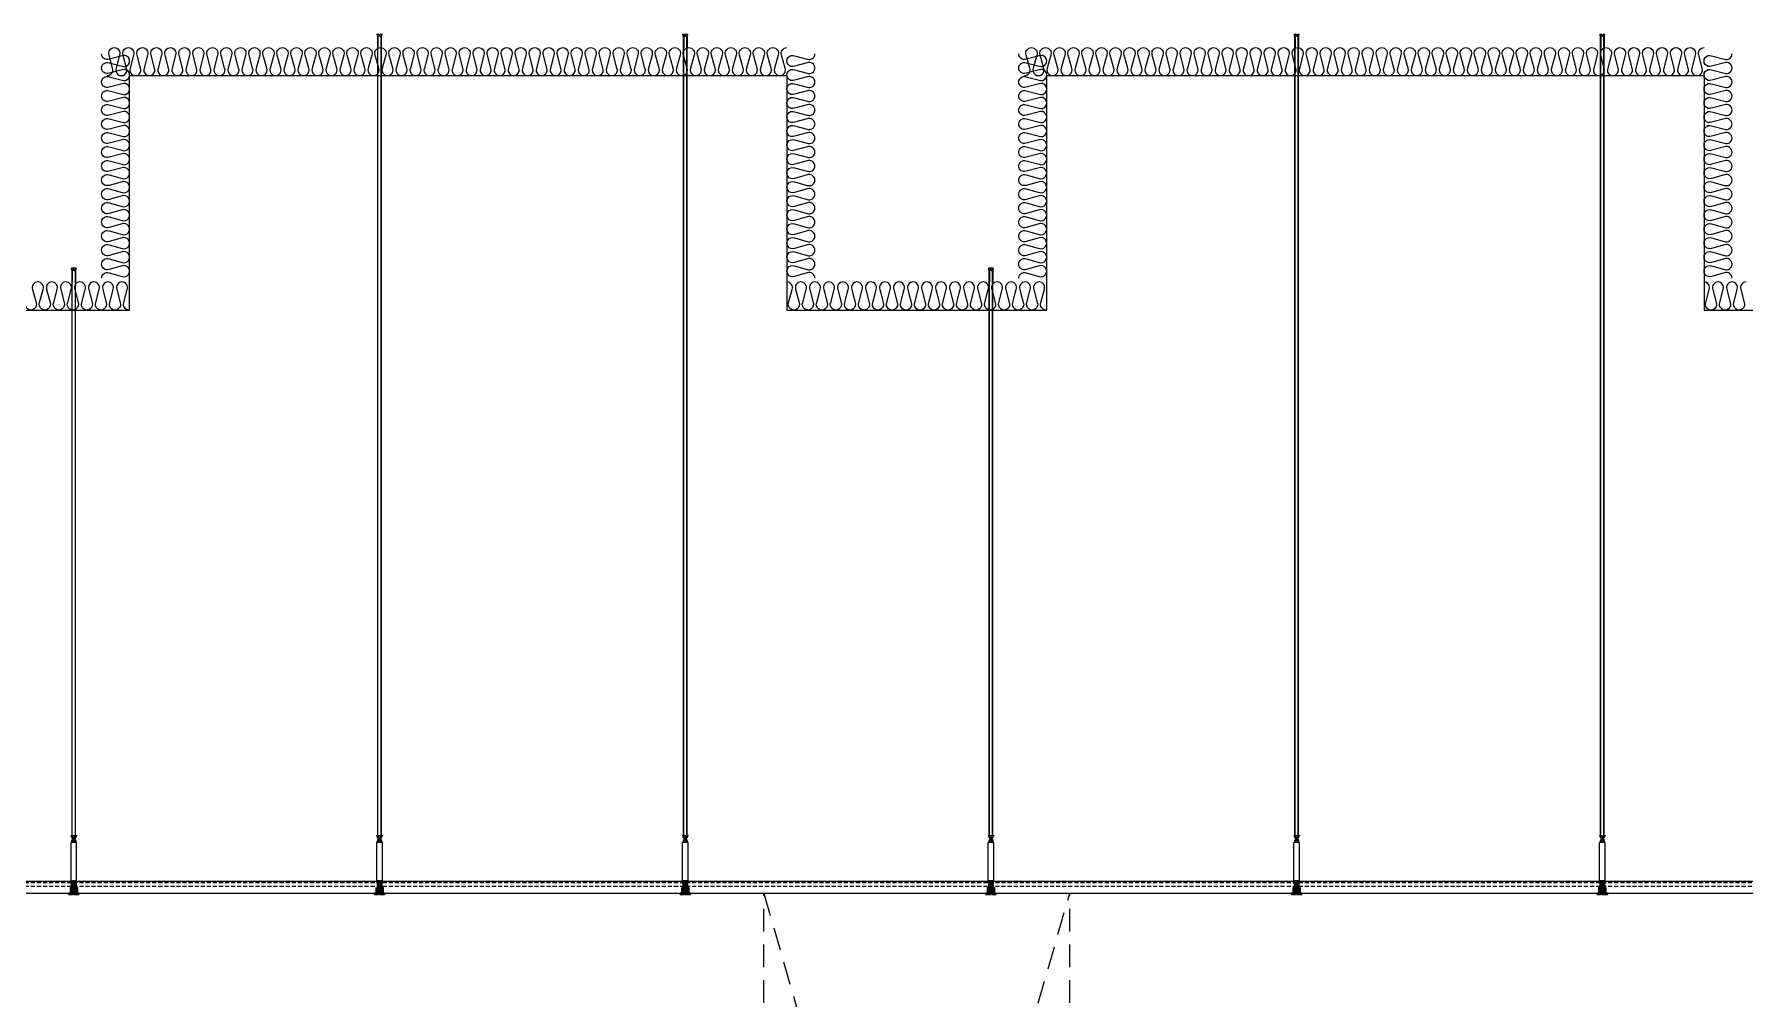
# Model space of a CAD drawing. Header units: millimetres. Extents: x 17311 to 801382, y -242618 to -104888.
# Drawn here: x 302796 to 309511, y -165443 to -161657 of the extents above; entities that cross this region are included whole.
import ezdxf

# ---------------------------------------------------------------- set-up
doc = ezdxf.new("R2010")
doc.units = ezdxf.units.MM
doc.header["$LTSCALE"] = 250
for name, pattern in [('A2', [8, 2, -2, 2, -2]), ('CENTER', [50.8, 31.75, -6.35, 6.35, -6.35]), ('CENTER2', [28.575, 19.05, -3.175, 3.175, -3.175]), ('H1', [1.5, 1, -0.5]), ('HID', [2.8, 1.8, -1]), ('HIDDEN', [9.525, 6.35, -3.175])]:
    doc.linetypes.add(name, pattern=pattern)
for name, color, linetype in [('A-ELE-252', 252, 'Continuous'), ('A-ETC-SERVER', 5, 'H1'), ('C-1', 252, 'Continuous'), ('C-HANGER', 8, 'Continuous'), ('C-HANGER-C', 8, 'Continuous'), ('C-sec', 252, 'Continuous'), ('C-STL4', 252, 'Continuous'), ('C-STL6', 8, 'Continuous'), ('C-T-BAR MAIN-', 252, 'Continuous'), ('C-삼성엔지니어링_CEILING', 252, 'Continuous'), ('C-압출', 252, 'Continuous'), ('ISL', 251, 'Continuous')]:
    doc.layers.add(name, color=color, linetype=linetype)
doc.layers.add('C-중심선', color=252, linetype='CENTER2', lineweight=20)

# ---------------------------------------------------------------- blocks, each defined once
blk = doc.blocks.new('A$C612ec77b')
at = {"layer": 'A-ELE-252', "linetype": 'HID', "ltscale": 0.2}
for p, q in [((-2400, 2650), (-2400, 4200)), ((-2400, 4200), (-1200, 0)), ((-2400, 0), (-1200, 4200)), ((-1200, 2650), (-1200, 4200)), ((-3600, 2650), (-3600, 0)), ((-3600, 2650), (-2400, 2650)), ((-2400, 2650), (-2400, 0)), ((-1200, 2650), (-1200, 0)), ((-1200, 2650), (0, 2650)), ((0, 2650), (0, 0))]:
    blk.add_line(p, q, dxfattribs=at)
blk = doc.blocks.new('usgh')
at = {"layer": 'C-STL4'}
blk.add_lwpolyline([(1763311, 329517), (1763311, 329599), (1763381, 329599), (1763381, 329517)], close=True, dxfattribs=at)
at = {"layer": 'C-압출', "color": 252, "linetype": 'Continuous', "lineweight": 40, "extrusion": (0, 0, -1)}
for p, q in [((1763325, 329522), (1763320, 329517)), ((1763325, 329599), (1763322, 329596)), ((1763322, 329596), (1763325, 329592)), ((1763325, 329592), (1763322, 329588)), ((1763322, 329588), (1763325, 329584)), ((1763325, 329584), (1763322, 329580)), ((1763322, 329580), (1763325, 329576)), ((1763325, 329576), (1763322, 329572)), ((1763322, 329572), (1763325, 329568)), ((1763325, 329568), (1763322, 329565)), ((1763322, 329565), (1763325, 329561)), ((1763325, 329561), (1763322, 329557)), ((1763322, 329557), (1763325, 329553)), ((1763325, 329553), (1763322, 329549)), ((1763322, 329549), (1763325, 329545)), ((1763325, 329545), (1763322, 329541)), ((1763322, 329541), (1763325, 329538)), ((1763325, 329538), (1763322, 329534)), ((1763322, 329534), (1763325, 329530)), ((1763325, 329530), (1763322, 329526)), ((1763322, 329526), (1763325, 329522)), ((1763363, 329517), (1763368, 329522)), ((1763364, 329596), (1763368, 329599)), ((1763368, 329592), (1763364, 329596)), ((1763364, 329588), (1763368, 329592)), ((1763368, 329584), (1763364, 329588)), ((1763364, 329580), (1763368, 329584)), ((1763368, 329576), (1763364, 329580)), ((1763364, 329572), (1763368, 329576)), ((1763368, 329568), (1763364, 329572)), ((1763364, 329565), (1763368, 329568)), ((1763368, 329561), (1763364, 329565)), ((1763364, 329557), (1763368, 329561)), ((1763368, 329553), (1763364, 329557)), ((1763364, 329549), (1763368, 329553)), ((1763368, 329545), (1763364, 329549)), ((1763364, 329541), (1763368, 329545)), ((1763368, 329538), (1763364, 329541)), ((1763364, 329534), (1763368, 329538)), ((1763368, 329530), (1763364, 329534)), ((1763364, 329526), (1763368, 329530)), ((1763368, 329522), (1763364, 329526))]:
    blk.add_line(p, q, dxfattribs=at)
at = {"layer": 'C-중심선'}
blk.add_line((1763346, 329623), (1763346, 329480), dxfattribs=at)
blk = doc.blocks.new('r6okghj')
at = {"layer": 'C-삼성엔지니어링_CEILING'}
for p, q in [((1770244, 316436), (1770234, 316431)), ((1770244, 316390), (1770234, 316396)), ((1770344, 316436), (1770244, 316436)), ((1770253, 316436), (1770264, 316431)), ((1770253, 316390), (1770264, 316396)), ((1770274, 316436), (1770264, 316431)), ((1770264, 316396), (1770264, 316431)), ((1770274, 316390), (1770264, 316396)), ((1770314, 316436), (1770324, 316431)), ((1770314, 316390), (1770324, 316396)), ((1770334, 316436), (1770324, 316431)), ((1770324, 316396), (1770324, 316431)), ((1770334, 316390), (1770324, 316396)), ((1770344, 316436), (1770354, 316431)), ((1770344, 316390), (1770354, 316396))]:
    blk.add_line(p, q, dxfattribs=at)
for points in [[(1770234, 316431), (1770234, 316396)], [(1770244, 316390), (1770344, 316390)], [(1770354, 316396), (1770354, 316431)]]:
    blk.add_lwpolyline(points, dxfattribs=at)
blk = doc.blocks.new('격자틀-1')
at = {"layer": 'C-HANGER'}
for p, q in [((-16.4, 230.4), (6.3, 230.4)), ((-16.4, 230.4), (-16.4, 228.9)), ((-16.4, 228.9), (6.3, 228.9)), ((6.3, 230.4), (6.3, 228.9))]:
    blk.add_line(p, q, dxfattribs=at)
at = {"layer": 'C-HANGER-C'}
for p, q in [((-16.1, 52.1), (-16.1, 202)), ((6, 202), (-16.1, 202)), ((6, 52.1), (6, 202)), ((6, 52.1), (-16.1, 52.1))]:
    blk.add_line(p, q, dxfattribs=at)
at = {"layer": 'C-STL6', "linetype": 'CENTER2', "ltscale": 20}
blk.add_line((-5, 52.7), (-5, -5), dxfattribs=at)
at = {"layer": 'C-T-BAR MAIN-'}
blk.add_lwpolyline([(-14.3, 41.1), (-14.3, 52.1), (4.2, 52.1), (4.2, 41.1), (2.2, 41.1), (2.2, 50.1), (-12.3, 50.1), (-12.3, 41.1), (-14.3, 41.1)], dxfattribs=at)
at = {"layer": 'C-삼성엔지니어링_CEILING'}
for p, q in [((-14, 202), (-14, 203.8)), ((-12.4, 210.8), (-13.9, 209.9)), ((-12.4, 203.8), (-13.9, 204.7)), ((2.3, 210.8), (-12.4, 210.8)), ((2.3, 203.8), (-12.4, 203.8)), ((-11.1, 210.8), (-9.5, 209.9)), ((-11.1, 203.8), (-9.5, 204.7)), ((-10.7, 220.3), (-2.2, 222)), ((-10.7, 220.3), (-9.9, 221.6)), ((-10.7, 218.1), (1, 220.5)), ((-10.7, 220.3), (-9.9, 219.4)), ((-10.7, 218.1), (-9.9, 219.4)), ((-10.7, 215.9), (1, 218.3)), ((-10.7, 218.1), (-9.9, 217.2)), ((-10.7, 215.9), (-9.9, 217.2)), ((-10.7, 213.7), (1, 216.1)), ((-10.7, 215.9), (-9.9, 215)), ((-10.7, 213.7), (-9.9, 215)), ((-10.7, 213.7), (-9.9, 212.8)), ((-10.4, 213.4), (-10.4, 210.8)), ((-10.3, 222), (-9.9, 221.6)), ((-9.9, 221.6), (-7.6, 222)), ((-9.9, 221.6), (-7.6, 222)), ((-9.9, 219.4), (-0.2, 221.3)), ((-9.9, 219.4), (-0.2, 221.3)), ((-9.9, 217.2), (-0.2, 219.1)), ((-9.9, 217.2), (-0.2, 219.1)), ((-9.9, 215), (-0.2, 216.9)), ((-9.9, 215), (-0.2, 216.9)), ((-9.9, 212.8), (-0.2, 214.7)), ((-9.9, 212.8), (-0.2, 214.7)), ((-8, 210.8), (-9.5, 209.9)), ((-9.5, 204.7), (-9.5, 209.9)), ((-8, 203.8), (-9.5, 204.7)), ((-2.1, 210.8), (-0.6, 209.9)), ((-2.1, 203.8), (-0.6, 204.7)), ((1, 210.8), (-0.6, 209.9)), ((-0.6, 204.7), (-0.6, 209.9)), ((1, 203.8), (-0.6, 204.7)), ((-0.2, 221.3), (0.4, 222)), ((-0.2, 221.3), (1, 220.5)), ((-0.2, 219.1), (1, 220.5)), ((-0.2, 219.1), (1, 218.3)), ((-0.2, 216.9), (1, 218.3)), ((-0.2, 216.9), (1, 216.1)), ((-0.2, 214.7), (1, 216.1)), ((0.3, 215.3), (0.3, 210.8)), ((0.3, 215.3), (0.3, 210.8)), ((2.3, 210.8), (3.8, 209.9)), ((2.3, 203.8), (3.8, 204.7)), ((3.9, 202), (3.9, 203.8))]:
    blk.add_line(p, q, dxfattribs=at)
for points in [[(3.9, 203.8), (-14, 203.8)], [(-13.9, 209.9), (-13.9, 204.7)], [(-12.4, 203.8), (2.3, 203.8)], [(3.8, 204.7), (3.8, 209.9)]]:
    blk.add_lwpolyline(points, dxfattribs=at)
at = {"layer": 'C-압출', "linetype": 'Continuous', "lineweight": 40, "extrusion": (0, 0, -1)}
for p, q in [((-25.1, 0.3), (-25.1, 2.2)), ((-24.8, 2.5), (-12.6, 2.5)), ((-10.1, 0), (-24.8, 0)), ((-12.3, 2.8), (-12.3, 28.3)), ((-10.1, 50), (-8.3, 50)), ((-9.8, 19.7), (-9.8, 18.9)), ((-9.8, 18.9), (-9.2, 18.3)), ((-9.2, 18.3), (-9.8, 17.6)), ((-9.8, 17.6), (-9.2, 17)), ((-9.2, 17), (-9.8, 16.4)), ((-9.8, 16.4), (-9.2, 15.8)), ((-9.2, 15.8), (-9.8, 15.1)), ((-9.8, 15.1), (-9.2, 14.5)), ((-9.2, 14.5), (-9.8, 13.9)), ((-9.8, 13.9), (-9.2, 13.2)), ((-9.2, 13.2), (-9.8, 12.6)), ((-9.8, 12.6), (-9.2, 12)), ((-9.2, 12), (-9.8, 11.4)), ((-9.8, 11.4), (-9.2, 10.8)), ((-9.2, 10.8), (-9.8, 10.1)), ((-9.8, 10.1), (-9.2, 9.5)), ((-9.2, 9.5), (-9.8, 8.9)), ((-9.8, 8.9), (-9.2, 8.2)), ((-9.2, 8.2), (-9.8, 7.6)), ((-9.8, 7.6), (-9.2, 7)), ((-9.2, 7), (-9.8, 6.4)), ((-9.8, 6.4), (-9.2, 5.8)), ((-9.2, 5.8), (-9.8, 5.1)), ((-9.8, 5.1), (-9.2, 4.5)), ((-9.2, 4.5), (-9.8, 3.9)), ((-9.8, 3.9), (-9.2, 3.2)), ((-9.2, 3.2), (-9.8, 2.6)), ((-9.8, 2.6), (-9.2, 2)), ((-9.2, 2), (-9.8, 1.4)), ((-9.8, 1.4), (-9.8, 0.6)), ((-9.8, 0.6), (-9.8, 0.3)), ((-0.6, 20), (-9.5, 20)), ((-8.1, 49.7), (-8.1, 49.5)), ((-2, 49), (-2, 49.7)), ((-1.7, 50), (0.1, 50)), ((-0.9, 17.6), (-0.3, 18.3)), ((-0.3, 17), (-0.9, 17.6)), ((-0.9, 16.4), (-0.3, 17)), ((-0.3, 15.8), (-0.9, 16.4)), ((-0.9, 15.1), (-0.3, 15.8)), ((-0.3, 14.5), (-0.9, 15.1)), ((-0.9, 13.9), (-0.3, 14.5)), ((-0.3, 13.2), (-0.9, 13.9)), ((-0.9, 12.6), (-0.3, 13.2)), ((-0.3, 12), (-0.9, 12.6)), ((-0.9, 11.4), (-0.3, 12)), ((-0.3, 10.8), (-0.9, 11.4)), ((-0.9, 10.1), (-0.3, 10.8)), ((-0.3, 9.5), (-0.9, 10.1)), ((-0.9, 8.9), (-0.3, 9.5)), ((-0.3, 8.2), (-0.9, 8.9)), ((-0.9, 7.6), (-0.3, 8.2)), ((-0.3, 7), (-0.9, 7.6)), ((-0.9, 6.4), (-0.3, 7)), ((-0.3, 5.8), (-0.9, 6.4)), ((-0.9, 5.1), (-0.3, 5.8)), ((-0.3, 4.5), (-0.9, 5.1)), ((-0.9, 3.9), (-0.3, 4.5)), ((-0.3, 3.2), (-0.9, 3.9)), ((-0.9, 2.6), (-0.3, 3.2)), ((-0.3, 2), (-0.9, 2.6)), ((-0.9, 1.4), (-0.3, 2)), ((-0.3, 0.8), (-0.9, 1.4)), ((-0.3, 18.3), (-0.3, 19.7)), ((-0.3, 0.3), (-0.3, 0.8)), ((14.7, 0), (0, 0)), ((2.2, 28.3), (2.2, 2.8)), ((2.5, 2.5), (14.7, 2.5)), ((14.9, 2.2), (14.9, 0.3))]:
    blk.add_line(p, q, dxfattribs=at)
at = {"layer": 'C-압출', "linetype": 'Continuous', "lineweight": 40}
for p, q in [((-12.3, 28.3), (-12.3, 49.7)), ((-12, 50), (-8.3, 50)), ((-9.3, 31.3), (-9.3, 44.7)), ((-9, 45), (-8.3, 45)), ((-9, 31), (-1.1, 31)), ((-8.1, 49.7), (-8.1, 45.3)), ((-2, 49.7), (-2, 45.3)), ((-1.7, 50), (1.9, 50)), ((-1.7, 45), (-1.1, 45)), ((-0.8, 31.3), (-0.8, 44.7)), ((2.2, 28.3), (2.2, 49.7))]:
    blk.add_line(p, q, dxfattribs=at)
at = {"layer": 'C-압출', "linetype": 'Continuous', "lineweight": 40, "extrusion": (0, 0, -1)}
for centre, start, end in [((24.8, 0.3), 270, 0), ((12.6, 2.8), 180, 270), ((10.1, 0.3), 180, 270), ((9.5, 19.7), 0, 90), ((8.3, 49.7), 90, 180), ((1.7, 49.7), 0, 90), ((0.6, 19.7), 90, 180), ((0, 0.3), 270, 0), ((-2.5, 2.8), 270, 0), ((-14.7, 2.2), 90, 180), ((-14.7, 0.3), 180, 270)]:
    blk.add_arc(centre, 0.3, start, end, dxfattribs=at)
at = {"layer": 'C-압출', "linetype": 'Continuous', "lineweight": 40}
for centre, start, end in [((-12, 49.7), 90, 180), ((-9, 44.7), 90, 180), ((-9, 31.3), 180, 270), ((-8.3, 49.7), 0, 90), ((-8.3, 45.3), 270, 0), ((-1.7, 45.3), 180, 270), ((-1.1, 44.7), 0, 90), ((-1.1, 31.3), 270, 0), ((1.9, 49.7), 0, 90)]:
    blk.add_arc(centre, 0.3, start, end, dxfattribs=at)
at = {"layer": 'C-압출'}
blk.add_arc((-1.7, 49.7), 0.3, 90, 180, dxfattribs=at)
at = {"layer": 'C-중심선', "linetype": 'CENTER', "lineweight": 5}
blk.add_line((-14.5, 25.5), (4.4, 25.5), dxfattribs=at)
at = {"layer": 'C-HANGER-C'}
for name, p, xscale, yscale, zscale in [('r6okghj', (-263370.1, -46847), 0.1487691112046762, 0.1487691112046762, 0.1487691112046762), ('usgh', (-176673.6, -32977.4), 0.1001893939418906, 0.1001893939418906, 0.1001893939418906)]:
    blk.add_blockref(name, p, dxfattribs=dict(at, xscale=xscale, yscale=yscale, zscale=zscale))

msp = doc.modelspace()

# ---------------------------------------------------------------- linework, layer by layer
at = {"layer": 'C-1', "linetype": 'A2'}
for p, q in [((304143.1, -161662.3), (304142, -161659.5)), ((304146.9, -161666.7), (304142.6, -161656.9)), ((304148.2, -161657.2), (304142.6, -161658.4)), ((304143.1, -161662.3), (304144, -161662)), ((304143.8, -161664), (304144.7, -161663.7)), ((304144.9, -161666.7), (304143.8, -161664)), ((304144.7, -161663.7), (304144, -161662)), ((304144.9, -161709.5), (304144.9, -161666.7)), ((304146.9, -161709.5), (304146.9, -161666.7)), ((304151.8, -161665.9), (304149.2, -161657.7)), ((304151.8, -161665.9), (304154.4, -161657.7)), ((304160.9, -161658.4), (304155.3, -161657.2)), ((304156.6, -161666.7), (304160.9, -161656.9)), ((304156.6, -161666.7), (304156.6, -161709.5)), ((304158.6, -161666.7), (304159.7, -161664)), ((304158.6, -161666.7), (304158.6, -161709.5)), ((304158.8, -161663.7), (304159.5, -161662)), ((304159.7, -161664), (304158.8, -161663.7)), ((304160.4, -161662.3), (304159.5, -161662)), ((304160.4, -161662.3), (304161.5, -161659.5)), ((305343.1, -161662.3), (305342, -161659.5)), ((305346.9, -161666.7), (305342.6, -161656.9)), ((305348.2, -161657.2), (305342.6, -161658.4)), ((305343.1, -161662.3), (305344, -161662)), ((305343.8, -161664), (305344.7, -161663.7)), ((305344.9, -161666.7), (305343.8, -161664)), ((305344.7, -161663.7), (305344, -161662)), ((305344.9, -161709.5), (305344.9, -161666.7)), ((305346.9, -161709.5), (305346.9, -161666.7)), ((305351.8, -161665.9), (305349.2, -161657.7)), ((305351.8, -161665.9), (305354.4, -161657.7)), ((305360.9, -161658.4), (305355.3, -161657.2)), ((305356.6, -161666.7), (305360.9, -161656.9)), ((305356.6, -161666.7), (305356.6, -161709.5)), ((305358.6, -161666.7), (305359.7, -161664)), ((305358.6, -161666.7), (305358.6, -161709.5)), ((305358.8, -161663.7), (305359.5, -161662)), ((305359.7, -161664), (305358.8, -161663.7)), ((305360.4, -161662.3), (305359.5, -161662)), ((305360.4, -161662.3), (305361.5, -161659.5)), ((307743.1, -161662.3), (307742, -161659.5)), ((307746.9, -161666.7), (307742.6, -161656.9)), ((307748.2, -161657.2), (307742.6, -161658.4)), ((307743.1, -161662.3), (307744, -161662)), ((307743.8, -161664), (307744.7, -161663.7)), ((307744.9, -161666.7), (307743.8, -161664)), ((307744.7, -161663.7), (307744, -161662)), ((307744.9, -161709.5), (307744.9, -161666.7)), ((307746.9, -161709.5), (307746.9, -161666.7)), ((307751.8, -161665.9), (307749.2, -161657.7)), ((307751.8, -161665.9), (307754.4, -161657.7)), ((307760.9, -161658.4), (307755.3, -161657.2)), ((307756.6, -161666.7), (307760.9, -161656.9)), ((307756.6, -161666.7), (307756.6, -161709.5)), ((307758.6, -161666.7), (307759.7, -161664)), ((307758.6, -161666.7), (307758.6, -161709.5)), ((307758.8, -161663.7), (307759.5, -161662)), ((307759.7, -161664), (307758.8, -161663.7)), ((307760.4, -161662.3), (307759.5, -161662)), ((307760.4, -161662.3), (307761.5, -161659.5)), ((308943.1, -161662.3), (308942, -161659.5)), ((308946.9, -161666.7), (308942.6, -161656.9)), ((308948.2, -161657.2), (308942.6, -161658.4)), ((308943.1, -161662.3), (308944, -161662)), ((308943.8, -161664), (308944.7, -161663.7)), ((308944.9, -161666.7), (308943.8, -161664)), ((308944.7, -161663.7), (308944, -161662)), ((308944.9, -161709.5), (308944.9, -161666.7)), ((308946.9, -161709.5), (308946.9, -161666.7)), ((308951.8, -161665.9), (308949.2, -161657.7)), ((308951.8, -161665.9), (308954.4, -161657.7)), ((308960.9, -161658.4), (308955.3, -161657.2)), ((308956.6, -161666.7), (308960.9, -161656.9)), ((308956.6, -161666.7), (308956.6, -161709.5)), ((308958.6, -161666.7), (308959.7, -161664)), ((308958.6, -161666.7), (308958.6, -161709.5)), ((308958.8, -161663.7), (308959.5, -161662)), ((308959.7, -161664), (308958.8, -161663.7)), ((308960.4, -161662.3), (308959.5, -161662)), ((308960.4, -161662.3), (308961.5, -161659.5)), ((302943.1, -162582.3), (302942, -162579.5)), ((302946.9, -162586.7), (302942.6, -162576.9)), ((302948.2, -162577.2), (302942.6, -162578.4)), ((302943.1, -162582.3), (302944, -162582)), ((302943.8, -162584), (302944.7, -162583.7)), ((302944.9, -162586.7), (302943.8, -162584)), ((302944.7, -162583.7), (302944, -162582)), ((302959.4, -162574.6), (302944.1, -162574.6)), ((302944.9, -162629.5), (302944.9, -162586.7)), ((302946.9, -162629.5), (302946.9, -162586.7)), ((302951.8, -162585.9), (302949.2, -162577.7)), ((302951.8, -162585.9), (302954.4, -162577.7)), ((302960.9, -162578.4), (302955.3, -162577.2)), ((302956.6, -162586.7), (302960.9, -162576.9)), ((302956.6, -162586.7), (302956.6, -162629.5)), ((302958.6, -162586.7), (302959.7, -162584)), ((302958.6, -162586.7), (302958.6, -162629.5)), ((302958.8, -162583.7), (302959.5, -162582)), ((302959.7, -162584), (302958.8, -162583.7)), ((302960.4, -162582.3), (302959.5, -162582)), ((302960.4, -162582.3), (302961.5, -162579.5)), ((306543.1, -162582.3), (306542, -162579.5)), ((306546.9, -162586.7), (306542.6, -162576.9)), ((306548.2, -162577.2), (306542.6, -162578.4)), ((306543.1, -162582.3), (306544, -162582)), ((306543.8, -162584), (306544.7, -162583.7)), ((306544.9, -162586.7), (306543.8, -162584)), ((306544.7, -162583.7), (306544, -162582)), ((306559.4, -162574.6), (306544.1, -162574.6)), ((306544.9, -162629.5), (306544.9, -162586.7)), ((306546.9, -162629.5), (306546.9, -162586.7)), ((306551.8, -162585.9), (306549.2, -162577.7)), ((306551.8, -162585.9), (306554.4, -162577.7)), ((306560.9, -162578.4), (306555.3, -162577.2)), ((306556.6, -162586.7), (306560.9, -162576.9)), ((306556.6, -162586.7), (306556.6, -162629.5)), ((306558.6, -162586.7), (306559.7, -162584)), ((306558.6, -162586.7), (306558.6, -162629.5)), ((306558.8, -162583.7), (306559.5, -162582)), ((306559.7, -162584), (306558.8, -162583.7)), ((306560.4, -162582.3), (306559.5, -162582)), ((306560.4, -162582.3), (306561.5, -162579.5))]:
    msp.add_line(p, q, dxfattribs=at)
for centre, radius, start, end in [((304142.8, -161659.2), 0.808, 102.52881, 201.80141), ((304148.4, -161658), 0.808, 17.65012, 102.52881), ((304155.1, -161658), 0.808, 77.47119, 162.34988), ((304160.8, -161659.2), 0.808, 338.19859, 77.47119), ((305342.8, -161659.2), 0.808, 102.52881, 201.80141), ((305348.4, -161658), 0.808, 17.65012, 102.52881), ((305355.1, -161658), 0.808, 77.47119, 162.34988), ((305360.8, -161659.2), 0.808, 338.19859, 77.47119), ((307742.8, -161659.2), 0.808, 102.52881, 201.80141), ((307748.4, -161658), 0.808, 17.65012, 102.52881), ((307755.1, -161658), 0.808, 77.47119, 162.34988), ((307760.8, -161659.2), 0.808, 338.19859, 77.47119), ((308942.8, -161659.2), 0.808, 102.52881, 201.80141), ((308948.4, -161658), 0.808, 17.65012, 102.52881), ((308955.1, -161658), 0.808, 77.47119, 162.34988), ((308960.8, -161659.2), 0.808, 338.19859, 77.47119), ((302942.8, -162579.2), 0.808, 102.52881, 201.80141), ((302944.1, -162576.2), 1.62, 90, 203.42869), ((302948.4, -162578), 0.808, 17.65012, 102.52881), ((302955.1, -162578), 0.808, 77.47119, 162.34988), ((302959.4, -162576.2), 1.62, 336.57131, 90), ((302960.8, -162579.2), 0.808, 338.19859, 77.47119), ((306542.8, -162579.2), 0.808, 102.52881, 201.80141), ((306544.1, -162576.2), 1.62, 90, 203.42869), ((306548.4, -162578), 0.808, 17.65012, 102.52881), ((306555.1, -162578), 0.808, 77.47119, 162.34988), ((306559.4, -162576.2), 1.62, 336.57131, 90), ((306560.8, -162579.2), 0.808, 338.19859, 77.47119)]:
    msp.add_arc(centre, radius, start, end, dxfattribs=at)
at = {"layer": 'C-HANGER'}
for p, q in [((304144.6, -164801.5), (304144.6, -161709.5)), ((304145.5, -164801.5), (304145.5, -161709.5)), ((304158, -164801.5), (304158, -161709.5)), ((304158.9, -164801.5), (304158.9, -161709.5)), ((305344.6, -164801.5), (305344.6, -161709.5)), ((305345.5, -164801.5), (305345.5, -161709.5)), ((305358, -164801.5), (305358, -161709.5)), ((305358.9, -164801.5), (305358.9, -161709.5)), ((307744.6, -164801.5), (307744.6, -161709.5)), ((307745.5, -164801.5), (307745.5, -161709.5)), ((307758, -164801.5), (307758, -161709.5)), ((307758.9, -164801.5), (307758.9, -161709.5)), ((308944.6, -164801.5), (308944.6, -161709.5)), ((308945.5, -164801.5), (308945.5, -161709.5)), ((308958, -164801.5), (308958, -161709.5)), ((308958.9, -164801.5), (308958.9, -161709.5)), ((302944.6, -164801.5), (302944.6, -162629.5)), ((302945.5, -164801.5), (302945.5, -162629.5)), ((302958, -164801.5), (302958, -162629.5)), ((302958.9, -164801.5), (302958.9, -162629.5)), ((306544.6, -164801.5), (306544.6, -162629.5)), ((306545.5, -164801.5), (306545.5, -162629.5)), ((306558, -164801.5), (306558, -162629.5)), ((306558.9, -164801.5), (306558.9, -162629.5))]:
    msp.add_line(p, q, dxfattribs=at)
at = {"layer": 'C-sec'}
for points in [[(301765.7, -165028.7), (302937.8, -165028.7, 0.361786), (302938.1, -165028.4), (302938.1, -165006.7), (302938.8, -165006.7), (302938.8, -165029.2, -0.414214), (302938.5, -165029.5), (301765.1, -165029.5, -0.414214), (301764.8, -165029.2), (301764.8, -165006.7), (301765.5, -165006.7), (301765.5, -165028.4, 0.414214), (301765.8, -165028.7)], [(302965.7, -165028.7), (304137.8, -165028.7, 0.361786), (304138.1, -165028.4), (304138.1, -165006.7), (304138.8, -165006.7), (304138.8, -165029.2, -0.414214), (304138.5, -165029.5), (302965.1, -165029.5, -0.414214), (302964.8, -165029.2), (302964.8, -165006.7), (302965.5, -165006.7), (302965.5, -165028.4, 0.414214), (302965.8, -165028.7)], [(304165.7, -165028.7), (305337.8, -165028.7, 0.361786), (305338.1, -165028.4), (305338.1, -165006.7), (305338.8, -165006.7), (305338.8, -165029.2, -0.414214), (305338.5, -165029.5), (304165.1, -165029.5, -0.414214), (304164.8, -165029.2), (304164.8, -165006.7), (304165.5, -165006.7), (304165.5, -165028.4, 0.414214), (304165.8, -165028.7)], [(305365.7, -165028.7), (306537.8, -165028.7, 0.361786), (306538.1, -165028.4), (306538.1, -165006.7), (306538.8, -165006.7), (306538.8, -165029.2, -0.414214), (306538.5, -165029.5), (305365.1, -165029.5, -0.414214), (305364.8, -165029.2), (305364.8, -165006.7), (305365.5, -165006.7), (305365.5, -165028.4, 0.414214), (305365.8, -165028.7)], [(306565.7, -165028.7), (307737.8, -165028.7, 0.361786), (307738.1, -165028.4), (307738.1, -165006.7), (307738.8, -165006.7), (307738.8, -165029.2, -0.414214), (307738.5, -165029.5), (306565.1, -165029.5, -0.414214), (306564.8, -165029.2), (306564.8, -165006.7), (306565.5, -165006.7), (306565.5, -165028.4, 0.414214), (306565.8, -165028.7)], [(307765.7, -165028.7), (308937.8, -165028.7, 0.361786), (308938.1, -165028.4), (308938.1, -165006.7), (308938.8, -165006.7), (308938.8, -165029.2, -0.414214), (308938.5, -165029.5), (307765.1, -165029.5, -0.414214), (307764.8, -165029.2), (307764.8, -165006.7), (307765.5, -165006.7), (307765.5, -165028.4, 0.414214), (307765.8, -165028.7)], [(308965.7, -165028.7), (310137.8, -165028.7, 0.361786), (310138.1, -165028.4), (310138.1, -165006.7), (310138.8, -165006.7), (310138.8, -165029.2, -0.414214), (310138.5, -165029.5), (308965.1, -165029.5, -0.414214), (308964.8, -165029.2), (308964.8, -165006.7), (308965.5, -165006.7), (308965.5, -165028.4, 0.414214), (308965.8, -165028.7)]]:
    msp.add_lwpolyline(points, format="xyb", dxfattribs=at)
at = {"layer": 'C-STL6'}
msp.add_line((297282.6, -164982), (358438.8, -164982), dxfattribs=at)
at = {"layer": 'C-STL6', "linetype": 'HIDDEN', "ltscale": 0.01}
for p, q in [((297282.6, -164986.9), (358438.8, -164986.9)), ((297282.6, -165000.9), (358438.8, -165000.9))]:
    msp.add_line(p, q, dxfattribs=at)
at = {"layer": 'ISL'}
for points in [[(303060.7, -162614.5, -0.524856), (303090.5, -162593.9), (303140.9, -162607.6, 1.449198), (303140.9, -162566.4), (303090.5, -162580.1, -0.524856), (303060.7, -162559.5, -0.524856), (303090.5, -162538.9), (303140.9, -162552.6, 1.449198), (303140.9, -162511.4), (303090.5, -162525.1, -0.524856), (303060.7, -162504.5, -0.524856), (303090.5, -162483.9), (303140.9, -162497.6, 1.449198), (303140.9, -162456.4), (303090.5, -162470.1, -0.524856), (303060.7, -162449.5, -0.524856), (303090.5, -162428.9), (303140.9, -162442.6, 1.449198), (303140.9, -162401.4), (303090.5, -162415.1, -0.524856), (303060.7, -162394.5, -0.524856), (303090.5, -162373.9), (303140.9, -162387.6, 1.449198), (303140.9, -162346.4), (303090.5, -162360.1, -0.524856), (303060.7, -162339.5, -0.524856), (303090.5, -162318.9), (303140.9, -162332.6, 1.449198), (303140.9, -162291.4), (303090.5, -162305.1, -0.524856), (303060.7, -162284.5, -0.524856), (303090.5, -162263.9), (303140.9, -162277.6, 1.449198), (303140.9, -162236.4), (303090.5, -162250.1, -0.524856), (303060.7, -162229.5, -0.524856), (303090.5, -162208.9), (303140.9, -162222.6, 1.449198), (303140.9, -162181.4), (303090.5, -162195.1, -0.524856), (303060.7, -162174.5, -0.524856), (303090.5, -162153.9), (303140.9, -162167.6, 1.449198), (303140.9, -162126.4), (303090.5, -162140.1, -0.524856), (303060.7, -162119.5, -0.524856), (303090.5, -162098.9), (303140.9, -162112.6, 1.449198), (303140.9, -162071.4), (303090.5, -162085.1, -0.524856), (303060.7, -162064.5, -0.524856), (303090.5, -162043.9), (303140.9, -162057.6, 1.449198), (303140.9, -162016.4), (303090.5, -162030.1, -0.524856), (303060.7, -162009.5, -0.524856), (303090.5, -161988.9), (303140.9, -162002.6, 1.449198), (303140.9, -161961.4), (303090.5, -161975.1, -0.524856), (303060.7, -161954.5, -0.524856), (303090.5, -161933.9), (303140.9, -161947.6, 1.449198), (303140.9, -161906.4), (303090.5, -161920.1, -0.524856), (303060.7, -161899.5, -0.524856), (303090.5, -161878.9), (303140.9, -161892.6, 1.449198), (303140.9, -161851.4), (303090.5, -161865.1, -0.524856), (303060.7, -161844.5, -0.524856), (303090.5, -161823.9), (303140.9, -161837.6, 1.449198), (303140.9, -161796.4), (303090.5, -161810.1, -0.524856), (303060.7, -161789.5, -0.524856), (303090.5, -161768.9), (303140.9, -161782.6, 1.449198), (303140.9, -161741.4), (303090.5, -161755.1, -0.524856), (303060.7, -161734.5)], [(303083.2, -161819.5, 0.524933), (303103.7, -161789.7), (303090.1, -161739.3, -0.524856), (303110.7, -161709.5, -0.524856), (303131.2, -161739.3), (303117.6, -161789.7, 1.449198), (303158.7, -161789.7), (303145.1, -161739.3, -0.524856), (303165.7, -161709.5, -0.524856), (303186.2, -161739.3), (303172.6, -161789.7, 1.449198), (303213.7, -161789.7), (303200.1, -161739.3, -0.524856), (303220.7, -161709.5, -0.524856), (303241.2, -161739.3), (303227.6, -161789.7, 1.449198), (303268.7, -161789.7), (303255.1, -161739.3, -0.524856), (303275.7, -161709.5, -0.524856), (303296.2, -161739.3), (303282.6, -161789.7, 1.449198), (303323.7, -161789.7), (303310.1, -161739.3, -0.524856), (303330.7, -161709.5, -0.524856), (303351.2, -161739.3), (303337.6, -161789.7, 1.449198), (303378.7, -161789.7), (303365.1, -161739.3, -0.524856), (303385.7, -161709.5, -0.524856), (303406.2, -161739.3), (303392.6, -161789.7, 1.449198), (303433.7, -161789.7), (303420.1, -161739.3, -0.524856), (303440.7, -161709.5, -0.524856), (303461.2, -161739.3), (303447.6, -161789.7, 1.449198), (303488.7, -161789.7), (303475.1, -161739.3, -0.524856), (303495.7, -161709.5, -0.524856), (303516.2, -161739.3), (303502.6, -161789.7, 1.449198), (303543.7, -161789.7), (303530.1, -161739.3, -0.524856), (303550.7, -161709.5, -0.524856), (303571.2, -161739.3), (303557.6, -161789.7, 1.449198), (303598.7, -161789.7), (303585.1, -161739.3, -0.524856), (303605.7, -161709.5, -0.524856), (303626.2, -161739.3), (303612.6, -161789.7, 1.449198), (303653.7, -161789.7), (303640.1, -161739.3, -0.524856), (303660.7, -161709.5, -0.524856), (303681.2, -161739.3), (303667.6, -161789.7, 1.449198), (303708.7, -161789.7), (303695.1, -161739.3, -0.524856), (303715.7, -161709.5, -0.524856), (303736.2, -161739.3), (303722.6, -161789.7, 1.449198), (303763.7, -161789.7), (303750.1, -161739.3, -0.524856), (303770.7, -161709.5, -0.524856), (303791.2, -161739.3), (303777.6, -161789.7, 1.449198), (303818.7, -161789.7), (303805.1, -161739.3, -0.524856), (303825.7, -161709.5, -0.524856), (303846.2, -161739.3), (303832.6, -161789.7, 1.449198), (303873.7, -161789.7), (303860.1, -161739.3, -0.524856), (303880.7, -161709.5, -0.524856), (303901.2, -161739.3), (303887.6, -161789.7, 1.449198), (303928.7, -161789.7), (303915.1, -161739.3, -0.524856), (303935.7, -161709.5, -0.524856), (303956.2, -161739.3), (303942.6, -161789.7, 1.449198), (303983.7, -161789.7), (303970.1, -161739.3, -0.524856), (303990.7, -161709.5, -0.524856), (304011.2, -161739.3), (303997.6, -161789.7, 1.449198), (304038.7, -161789.7), (304025.1, -161739.3, -0.524856), (304045.7, -161709.5, -0.524856), (304066.2, -161739.3), (304052.6, -161789.7, 1.449198), (304093.7, -161789.7), (304080.1, -161739.3, -0.524856), (304100.7, -161709.5, -0.524856), (304121.2, -161739.3), (304107.6, -161789.7, 1.449198), (304148.7, -161789.7), (304135.1, -161739.3, -0.524856), (304155.7, -161709.5, -0.524856), (304176.2, -161739.3), (304162.6, -161789.7, 1.449198), (304203.7, -161789.7), (304190.1, -161739.3, -0.524856), (304210.7, -161709.5, -0.524856), (304231.2, -161739.3), (304217.6, -161789.7, 1.449198), (304258.7, -161789.7), (304245.1, -161739.3, -0.524856), (304265.7, -161709.5, -0.524856), (304286.2, -161739.3), (304272.6, -161789.7, 1.449198), (304313.7, -161789.7), (304300.1, -161739.3, -0.524856), (304320.7, -161709.5, -0.524856), (304341.2, -161739.3), (304327.6, -161789.7, 1.449198), (304368.7, -161789.7), (304355.1, -161739.3, -0.524856), (304375.7, -161709.5, -0.524856), (304396.2, -161739.3), (304382.6, -161789.7, 1.449198), (304423.7, -161789.7), (304410.1, -161739.3, -0.524856), (304430.7, -161709.5, -0.524856), (304451.2, -161739.3), (304437.6, -161789.7, 1.449198), (304478.7, -161789.7), (304465.1, -161739.3, -0.524856), (304485.7, -161709.5, -0.524856), (304506.2, -161739.3), (304492.6, -161789.7, 1.449198), (304533.7, -161789.7), (304520.1, -161739.3, -0.524856), (304540.7, -161709.5, -0.524856), (304561.2, -161739.3), (304547.6, -161789.7, 1.449198), (304588.7, -161789.7), (304575.1, -161739.3, -0.524856), (304595.7, -161709.5, -0.524856), (304616.2, -161739.3), (304602.6, -161789.7, 1.449198), (304643.7, -161789.7), (304630.1, -161739.3, -0.524856), (304650.7, -161709.5, -0.524856), (304671.2, -161739.3), (304657.6, -161789.7, 1.449198), (304698.7, -161789.7), (304685.1, -161739.3, -0.524856), (304705.7, -161709.5, -0.524856), (304726.2, -161739.3), (304712.6, -161789.7, 1.449198), (304753.7, -161789.7), (304740.1, -161739.3, -0.524856), (304760.7, -161709.5, -0.524856), (304781.2, -161739.3), (304767.6, -161789.7, 1.449198), (304808.7, -161789.7), (304795.1, -161739.3, -0.524856), (304815.7, -161709.5, -0.524856), (304836.2, -161739.3), (304822.6, -161789.7, 1.449198), (304863.7, -161789.7), (304850.1, -161739.3, -0.524856), (304870.7, -161709.5, -0.524856), (304891.2, -161739.3), (304877.6, -161789.7, 1.449198), (304918.7, -161789.7), (304905.1, -161739.3, -0.524856), (304925.7, -161709.5, -0.524856), (304946.2, -161739.3), (304932.6, -161789.7, 1.449198), (304973.7, -161789.7), (304960.1, -161739.3, -0.524856), (304980.7, -161709.5, -0.524856), (305001.2, -161739.3), (304987.6, -161789.7, 1.449198), (305028.7, -161789.7), (305015.1, -161739.3, -0.524856), (305035.7, -161709.5, -0.524856), (305056.2, -161739.3), (305042.6, -161789.7, 1.449198), (305083.7, -161789.7), (305070.1, -161739.3, -0.524856), (305090.7, -161709.5, -0.524856), (305111.2, -161739.3), (305097.6, -161789.7, 1.449198), (305138.7, -161789.7), (305125.1, -161739.3, -0.524856), (305145.7, -161709.5, -0.524856), (305166.2, -161739.3), (305152.6, -161789.7, 1.449198), (305193.7, -161789.7), (305180.1, -161739.3, -0.524856), (305200.7, -161709.5, -0.524856), (305221.2, -161739.3), (305207.6, -161789.7, 1.449198), (305248.7, -161789.7), (305235.1, -161739.3, -0.524856), (305255.7, -161709.5, -0.524856), (305276.2, -161739.3), (305262.6, -161789.7, 1.449198), (305303.7, -161789.7), (305290.1, -161739.3, -0.524856), (305310.7, -161709.5, -0.524856), (305331.2, -161739.3), (305317.6, -161789.7, 1.449198), (305358.7, -161789.7), (305345.1, -161739.3, -0.524856), (305365.7, -161709.5, -0.524856), (305386.2, -161739.3), (305372.6, -161789.7, 1.449198), (305413.7, -161789.7), (305400.1, -161739.3, -0.524856), (305420.7, -161709.5, -0.524856), (305441.2, -161739.3), (305427.6, -161789.7, 1.449198), (305468.7, -161789.7), (305455.1, -161739.3, -0.524856), (305475.7, -161709.5, -0.524856), (305496.2, -161739.3), (305482.6, -161789.7, 1.449198), (305523.7, -161789.7), (305510.1, -161739.3, -0.524856), (305530.7, -161709.5, -0.524856), (305551.2, -161739.3), (305537.6, -161789.7, 1.449198), (305578.7, -161789.7), (305565.1, -161739.3, -0.524856), (305585.7, -161709.5, -0.524856), (305606.2, -161739.3), (305592.6, -161789.7, 1.449198), (305633.7, -161789.7), (305620.1, -161739.3, -0.524856), (305640.7, -161709.5, -0.524856), (305661.2, -161739.3), (305647.6, -161789.7, 1.449198), (305688.7, -161789.7), (305675.1, -161739.3, -0.524856), (305695.7, -161709.5, -0.524856), (305716.2, -161739.3), (305702.6, -161789.7, 1.449198), (305743.7, -161789.7), (305730.1, -161739.3, -0.524856), (305750.7, -161709.5)], [(305860.7, -162614.5, 0.524856), (305830.9, -162593.9), (305780.5, -162607.6, -1.449198), (305780.5, -162566.4), (305830.9, -162580.1, 0.524856), (305860.7, -162559.5, 0.524856), (305830.9, -162538.9), (305780.5, -162552.6, -1.449198), (305780.5, -162511.4), (305830.9, -162525.1, 0.524856), (305860.7, -162504.5, 0.524856), (305830.9, -162483.9), (305780.5, -162497.6, -1.449198), (305780.5, -162456.4), (305830.9, -162470.1, 0.524856), (305860.7, -162449.5, 0.524856), (305830.9, -162428.9), (305780.5, -162442.6, -1.449198), (305780.5, -162401.4), (305830.9, -162415.1, 0.524856), (305860.7, -162394.5, 0.524856), (305830.9, -162373.9), (305780.5, -162387.6, -1.449198), (305780.5, -162346.4), (305830.9, -162360.1, 0.524856), (305860.7, -162339.5, 0.524856), (305830.9, -162318.9), (305780.5, -162332.6, -1.449198), (305780.5, -162291.4), (305830.9, -162305.1, 0.524856), (305860.7, -162284.5, 0.524856), (305830.9, -162263.9), (305780.5, -162277.6, -1.449198), (305780.5, -162236.4), (305830.9, -162250.1, 0.524856), (305860.7, -162229.5, 0.524856), (305830.9, -162208.9), (305780.5, -162222.6, -1.449198), (305780.5, -162181.4), (305830.9, -162195.1, 0.524856), (305860.7, -162174.5, 0.524856), (305830.9, -162153.9), (305780.5, -162167.6, -1.449198), (305780.5, -162126.4), (305830.9, -162140.1, 0.524856), (305860.7, -162119.5, 0.524856), (305830.9, -162098.9), (305780.5, -162112.6, -1.449198), (305780.5, -162071.4), (305830.9, -162085.1, 0.524856), (305860.7, -162064.5, 0.524856), (305830.9, -162043.9), (305780.5, -162057.6, -1.449198), (305780.5, -162016.4), (305830.9, -162030.1, 0.524856), (305860.7, -162009.5, 0.524856), (305830.9, -161988.9), (305780.5, -162002.6, -1.449198), (305780.5, -161961.4), (305830.9, -161975.1, 0.524856), (305860.7, -161954.5, 0.524856), (305830.9, -161933.9), (305780.5, -161947.6, -1.449198), (305780.5, -161906.4), (305830.9, -161920.1, 0.524856), (305860.7, -161899.5, 0.524856), (305830.9, -161878.9), (305780.5, -161892.6, -1.449198), (305780.5, -161851.4), (305830.9, -161865.1, 0.524856), (305860.7, -161844.5, 0.524856), (305830.9, -161823.9), (305780.5, -161837.6, -1.449198), (305780.5, -161796.4), (305830.9, -161810.1, 0.524856), (305860.7, -161789.5, 0.524856), (305830.9, -161768.9), (305780.5, -161782.6, -1.449198), (305780.5, -161741.4), (305830.9, -161755.1, 0.524856), (305860.7, -161734.5)], [(306660.7, -162614.5, -0.524856), (306690.5, -162593.9), (306740.9, -162607.6, 1.449198), (306740.9, -162566.4), (306690.5, -162580.1, -0.524856), (306660.7, -162559.5, -0.524856), (306690.5, -162538.9), (306740.9, -162552.6, 1.449198), (306740.9, -162511.4), (306690.5, -162525.1, -0.524856), (306660.7, -162504.5, -0.524856), (306690.5, -162483.9), (306740.9, -162497.6, 1.449198), (306740.9, -162456.4), (306690.5, -162470.1, -0.524856), (306660.7, -162449.5, -0.524856), (306690.5, -162428.9), (306740.9, -162442.6, 1.449198), (306740.9, -162401.4), (306690.5, -162415.1, -0.524856), (306660.7, -162394.5, -0.524856), (306690.5, -162373.9), (306740.9, -162387.6, 1.449198), (306740.9, -162346.4), (306690.5, -162360.1, -0.524856), (306660.7, -162339.5, -0.524856), (306690.5, -162318.9), (306740.9, -162332.6, 1.449198), (306740.9, -162291.4), (306690.5, -162305.1, -0.524856), (306660.7, -162284.5, -0.524856), (306690.5, -162263.9), (306740.9, -162277.6, 1.449198), (306740.9, -162236.4), (306690.5, -162250.1, -0.524856), (306660.7, -162229.5, -0.524856), (306690.5, -162208.9), (306740.9, -162222.6, 1.449198), (306740.9, -162181.4), (306690.5, -162195.1, -0.524856), (306660.7, -162174.5, -0.524856), (306690.5, -162153.9), (306740.9, -162167.6, 1.449198), (306740.9, -162126.4), (306690.5, -162140.1, -0.524856), (306660.7, -162119.5, -0.524856), (306690.5, -162098.9), (306740.9, -162112.6, 1.449198), (306740.9, -162071.4), (306690.5, -162085.1, -0.524856), (306660.7, -162064.5, -0.524856), (306690.5, -162043.9), (306740.9, -162057.6, 1.449198), (306740.9, -162016.4), (306690.5, -162030.1, -0.524856), (306660.7, -162009.5, -0.524856), (306690.5, -161988.9), (306740.9, -162002.6, 1.449198), (306740.9, -161961.4), (306690.5, -161975.1, -0.524856), (306660.7, -161954.5, -0.524856), (306690.5, -161933.9), (306740.9, -161947.6, 1.449198), (306740.9, -161906.4), (306690.5, -161920.1, -0.524856), (306660.7, -161899.5, -0.524856), (306690.5, -161878.9), (306740.9, -161892.6, 1.449198), (306740.9, -161851.4), (306690.5, -161865.1, -0.524856), (306660.7, -161844.5, -0.524856), (306690.5, -161823.9), (306740.9, -161837.6, 1.449198), (306740.9, -161796.4), (306690.5, -161810.1, -0.524856), (306660.7, -161789.5, -0.524856), (306690.5, -161768.9), (306740.9, -161782.6, 1.449198), (306740.9, -161741.4), (306690.5, -161755.1, -0.524856), (306660.7, -161734.5)], [(306683.2, -161819.5, 0.524933), (306703.7, -161789.7), (306690.1, -161739.3, -0.524856), (306710.7, -161709.5, -0.524856), (306731.2, -161739.3), (306717.6, -161789.7, 1.449198), (306758.7, -161789.7), (306745.1, -161739.3, -0.524856), (306765.7, -161709.5, -0.524856), (306786.2, -161739.3), (306772.6, -161789.7, 1.449198), (306813.7, -161789.7), (306800.1, -161739.3, -0.524856), (306820.7, -161709.5, -0.524856), (306841.2, -161739.3), (306827.6, -161789.7, 1.449198), (306868.7, -161789.7), (306855.1, -161739.3, -0.524856), (306875.7, -161709.5, -0.524856), (306896.2, -161739.3), (306882.6, -161789.7, 1.449198), (306923.7, -161789.7), (306910.1, -161739.3, -0.524856), (306930.7, -161709.5, -0.524856), (306951.2, -161739.3), (306937.6, -161789.7, 1.449198), (306978.7, -161789.7), (306965.1, -161739.3, -0.524856), (306985.7, -161709.5, -0.524856), (307006.2, -161739.3), (306992.6, -161789.7, 1.449198), (307033.7, -161789.7), (307020.1, -161739.3, -0.524856), (307040.7, -161709.5, -0.524856), (307061.2, -161739.3), (307047.6, -161789.7, 1.449198), (307088.7, -161789.7), (307075.1, -161739.3, -0.524856), (307095.7, -161709.5, -0.524856), (307116.2, -161739.3), (307102.6, -161789.7, 1.449198), (307143.7, -161789.7), (307130.1, -161739.3, -0.524856), (307150.7, -161709.5, -0.524856), (307171.2, -161739.3), (307157.6, -161789.7, 1.449198), (307198.7, -161789.7), (307185.1, -161739.3, -0.524856), (307205.7, -161709.5, -0.524856), (307226.2, -161739.3), (307212.6, -161789.7, 1.449198), (307253.7, -161789.7), (307240.1, -161739.3, -0.524856), (307260.7, -161709.5, -0.524856), (307281.2, -161739.3), (307267.6, -161789.7, 1.449198), (307308.7, -161789.7), (307295.1, -161739.3, -0.524856), (307315.7, -161709.5, -0.524856), (307336.2, -161739.3), (307322.6, -161789.7, 1.449198), (307363.7, -161789.7), (307350.1, -161739.3, -0.524856), (307370.7, -161709.5, -0.524856), (307391.2, -161739.3), (307377.6, -161789.7, 1.449198), (307418.7, -161789.7), (307405.1, -161739.3, -0.524856), (307425.7, -161709.5, -0.524856), (307446.2, -161739.3), (307432.6, -161789.7, 1.449198), (307473.7, -161789.7), (307460.1, -161739.3, -0.524856), (307480.7, -161709.5, -0.524856), (307501.2, -161739.3), (307487.6, -161789.7, 1.449198), (307528.7, -161789.7), (307515.1, -161739.3, -0.524856), (307535.7, -161709.5, -0.524856), (307556.2, -161739.3), (307542.6, -161789.7, 1.449198), (307583.7, -161789.7), (307570.1, -161739.3, -0.524856), (307590.7, -161709.5, -0.524856), (307611.2, -161739.3), (307597.6, -161789.7, 1.449198), (307638.7, -161789.7), (307625.1, -161739.3, -0.524856), (307645.7, -161709.5, -0.524856), (307666.2, -161739.3), (307652.6, -161789.7, 1.449198), (307693.7, -161789.7), (307680.1, -161739.3, -0.524856), (307700.7, -161709.5, -0.524856), (307721.2, -161739.3), (307707.6, -161789.7, 1.449198), (307748.7, -161789.7), (307735.1, -161739.3, -0.524856), (307755.7, -161709.5, -0.524856), (307776.2, -161739.3), (307762.6, -161789.7, 1.449198), (307803.7, -161789.7), (307790.1, -161739.3, -0.524856), (307810.7, -161709.5, -0.524856), (307831.2, -161739.3), (307817.6, -161789.7, 1.449198), (307858.7, -161789.7), (307845.1, -161739.3, -0.524856), (307865.7, -161709.5, -0.524856), (307886.2, -161739.3), (307872.6, -161789.7, 1.449198), (307913.7, -161789.7), (307900.1, -161739.3, -0.524856), (307920.7, -161709.5, -0.524856), (307941.2, -161739.3), (307927.6, -161789.7, 1.449198), (307968.7, -161789.7), (307955.1, -161739.3, -0.524856), (307975.7, -161709.5, -0.524856), (307996.2, -161739.3), (307982.6, -161789.7, 1.449198), (308023.7, -161789.7), (308010.1, -161739.3, -0.524856), (308030.7, -161709.5, -0.524856), (308051.2, -161739.3), (308037.6, -161789.7, 1.449198), (308078.7, -161789.7), (308065.1, -161739.3, -0.524856), (308085.7, -161709.5, -0.524856), (308106.2, -161739.3), (308092.6, -161789.7, 1.449198), (308133.7, -161789.7), (308120.1, -161739.3, -0.524856), (308140.7, -161709.5, -0.524856), (308161.2, -161739.3), (308147.6, -161789.7, 1.449198), (308188.7, -161789.7), (308175.1, -161739.3, -0.524856), (308195.7, -161709.5, -0.524856), (308216.2, -161739.3), (308202.6, -161789.7, 1.449198), (308243.7, -161789.7), (308230.1, -161739.3, -0.524856), (308250.7, -161709.5, -0.524856), (308271.2, -161739.3), (308257.6, -161789.7, 1.449198), (308298.7, -161789.7), (308285.1, -161739.3, -0.524856), (308305.7, -161709.5, -0.524856), (308326.2, -161739.3), (308312.6, -161789.7, 1.449198), (308353.7, -161789.7), (308340.1, -161739.3, -0.524856), (308360.7, -161709.5, -0.524856), (308381.2, -161739.3), (308367.6, -161789.7, 1.449198), (308408.7, -161789.7), (308395.1, -161739.3, -0.524856), (308415.7, -161709.5, -0.524856), (308436.2, -161739.3), (308422.6, -161789.7, 1.449198), (308463.7, -161789.7), (308450.1, -161739.3, -0.524856), (308470.7, -161709.5, -0.524856), (308491.2, -161739.3), (308477.6, -161789.7, 1.449198), (308518.7, -161789.7), (308505.1, -161739.3, -0.524856), (308525.7, -161709.5, -0.524856), (308546.2, -161739.3), (308532.6, -161789.7, 1.449198), (308573.7, -161789.7), (308560.1, -161739.3, -0.524856), (308580.7, -161709.5, -0.524856), (308601.2, -161739.3), (308587.6, -161789.7, 1.449198), (308628.7, -161789.7), (308615.1, -161739.3, -0.524856), (308635.7, -161709.5, -0.524856), (308656.2, -161739.3), (308642.6, -161789.7, 1.449198), (308683.7, -161789.7), (308670.1, -161739.3, -0.524856), (308690.7, -161709.5, -0.524856), (308711.2, -161739.3), (308697.6, -161789.7, 1.449198), (308738.7, -161789.7), (308725.1, -161739.3, -0.524856), (308745.7, -161709.5, -0.524856), (308766.2, -161739.3), (308752.6, -161789.7, 1.449198), (308793.7, -161789.7), (308780.1, -161739.3, -0.524856), (308800.7, -161709.5, -0.524856), (308821.2, -161739.3), (308807.6, -161789.7, 1.449198), (308848.7, -161789.7), (308835.1, -161739.3, -0.524856), (308855.7, -161709.5, -0.524856), (308876.2, -161739.3), (308862.6, -161789.7, 1.449198), (308903.7, -161789.7), (308890.1, -161739.3, -0.524856), (308910.7, -161709.5, -0.524856), (308931.2, -161739.3), (308917.6, -161789.7, 1.449198), (308958.7, -161789.7), (308945.1, -161739.3, -0.524856), (308965.7, -161709.5, -0.524856), (308986.2, -161739.3), (308972.6, -161789.7, 1.449198), (309013.7, -161789.7), (309000.1, -161739.3, -0.524856), (309020.7, -161709.5, -0.524856), (309041.2, -161739.3), (309027.6, -161789.7, 1.449198), (309068.7, -161789.7), (309055.1, -161739.3, -0.524856), (309075.7, -161709.5, -0.524856), (309096.2, -161739.3), (309082.6, -161789.7, 1.449198), (309123.7, -161789.7), (309110.1, -161739.3, -0.524856), (309130.7, -161709.5, -0.524856), (309151.2, -161739.3), (309137.6, -161789.7, 1.449198), (309178.7, -161789.7), (309165.1, -161739.3, -0.524856), (309185.7, -161709.5, -0.524856), (309206.2, -161739.3), (309192.6, -161789.7, 1.449198), (309233.7, -161789.7), (309220.1, -161739.3, -0.524856), (309240.7, -161709.5, -0.524856), (309261.2, -161739.3), (309247.6, -161789.7, 1.449198), (309288.7, -161789.7), (309275.1, -161739.3, -0.524856), (309295.7, -161709.5, -0.524856), (309316.2, -161739.3), (309302.6, -161789.7, 1.449198), (309343.7, -161789.7), (309330.1, -161739.3, -0.524856), (309350.7, -161709.5)], [(309460.7, -162614.5, 0.524856), (309430.9, -162593.9), (309380.5, -162607.6, -1.449198), (309380.5, -162566.4), (309430.9, -162580.1, 0.524856), (309460.7, -162559.5, 0.524856), (309430.9, -162538.9), (309380.5, -162552.6, -1.449198), (309380.5, -162511.4), (309430.9, -162525.1, 0.524856), (309460.7, -162504.5, 0.524856), (309430.9, -162483.9), (309380.5, -162497.6, -1.449198), (309380.5, -162456.4), (309430.9, -162470.1, 0.524856), (309460.7, -162449.5, 0.524856), (309430.9, -162428.9), (309380.5, -162442.6, -1.449198), (309380.5, -162401.4), (309430.9, -162415.1, 0.524856), (309460.7, -162394.5, 0.524856), (309430.9, -162373.9), (309380.5, -162387.6, -1.449198), (309380.5, -162346.4), (309430.9, -162360.1, 0.524856), (309460.7, -162339.5, 0.524856), (309430.9, -162318.9), (309380.5, -162332.6, -1.449198), (309380.5, -162291.4), (309430.9, -162305.1, 0.524856), (309460.7, -162284.5, 0.524856), (309430.9, -162263.9), (309380.5, -162277.6, -1.449198), (309380.5, -162236.4), (309430.9, -162250.1, 0.524856), (309460.7, -162229.5, 0.524856), (309430.9, -162208.9), (309380.5, -162222.6, -1.449198), (309380.5, -162181.4), (309430.9, -162195.1, 0.524856), (309460.7, -162174.5, 0.524856), (309430.9, -162153.9), (309380.5, -162167.6, -1.449198), (309380.5, -162126.4), (309430.9, -162140.1, 0.524856), (309460.7, -162119.5, 0.524856), (309430.9, -162098.9), (309380.5, -162112.6, -1.449198), (309380.5, -162071.4), (309430.9, -162085.1, 0.524856), (309460.7, -162064.5, 0.524856), (309430.9, -162043.9), (309380.5, -162057.6, -1.449198), (309380.5, -162016.4), (309430.9, -162030.1, 0.524856), (309460.7, -162009.5, 0.524856), (309430.9, -161988.9), (309380.5, -162002.6, -1.449198), (309380.5, -161961.4), (309430.9, -161975.1, 0.524856), (309460.7, -161954.5, 0.524856), (309430.9, -161933.9), (309380.5, -161947.6, -1.449198), (309380.5, -161906.4), (309430.9, -161920.1, 0.524856), (309460.7, -161899.5, 0.524856), (309430.9, -161878.9), (309380.5, -161892.6, -1.449198), (309380.5, -161851.4), (309430.9, -161865.1, 0.524856), (309460.7, -161844.5, 0.524856), (309430.9, -161823.9), (309380.5, -161837.6, -1.449198), (309380.5, -161796.4), (309430.9, -161810.1, 0.524856), (309460.7, -161789.5, 0.524856), (309430.9, -161768.9), (309380.5, -161782.6, -1.449198), (309380.5, -161741.4), (309430.9, -161755.1, 0.524856), (309460.7, -161734.5)], [(303168.2, -162739.5, -0.524933), (303147.6, -162709.7), (303161.2, -162659.3, 0.524856), (303140.7, -162629.5, 0.524856), (303120.1, -162659.3), (303133.7, -162709.7, -1.449198), (303092.6, -162709.7), (303106.2, -162659.3, 0.524856), (303085.7, -162629.5, 0.524856), (303065.1, -162659.3), (303078.7, -162709.7, -1.449198), (303037.6, -162709.7), (303051.2, -162659.3, 0.524856), (303030.7, -162629.5, 0.524856), (303010.1, -162659.3), (303023.7, -162709.7, -1.449198), (302982.6, -162709.7), (302996.2, -162659.3, 0.524856), (302975.7, -162629.5, 0.524856), (302955.1, -162659.3), (302968.7, -162709.7, -1.449198), (302927.6, -162709.7), (302941.2, -162659.3, 0.524856), (302920.7, -162629.5, 0.524856), (302900.1, -162659.3), (302913.7, -162709.7, -1.449198), (302872.6, -162709.7), (302886.2, -162659.3, 0.524856), (302865.7, -162629.5, 0.524856), (302845.1, -162659.3), (302858.7, -162709.7, -1.449198), (302817.6, -162709.7), (302831.2, -162659.3, 0.524856), (302810.7, -162629.5, 0.524856), (302790.1, -162659.3), (302803.7, -162709.7, -1.449198), (302762.6, -162709.7)], [(306768.2, -162739.5, -0.524933), (306747.6, -162709.7), (306761.2, -162659.3, 0.524856), (306740.7, -162629.5, 0.524856), (306720.1, -162659.3), (306733.7, -162709.7, -1.449198), (306692.6, -162709.7), (306706.2, -162659.3, 0.524856), (306685.7, -162629.5, 0.524856), (306665.1, -162659.3), (306678.7, -162709.7, -1.449198), (306637.6, -162709.7), (306651.2, -162659.3, 0.524856), (306630.7, -162629.5, 0.524856), (306610.1, -162659.3), (306623.7, -162709.7, -1.449198), (306582.6, -162709.7), (306596.2, -162659.3, 0.524856), (306575.7, -162629.5, 0.524856), (306555.1, -162659.3), (306568.7, -162709.7, -1.449198), (306527.6, -162709.7), (306541.2, -162659.3, 0.524856), (306520.7, -162629.5, 0.524856), (306500.1, -162659.3), (306513.7, -162709.7, -1.449198), (306472.6, -162709.7), (306486.2, -162659.3, 0.524856), (306465.7, -162629.5, 0.524856), (306445.1, -162659.3), (306458.7, -162709.7, -1.449198), (306417.6, -162709.7), (306431.2, -162659.3, 0.524856), (306410.7, -162629.5, 0.524856), (306390.1, -162659.3), (306403.7, -162709.7, -1.449198), (306362.6, -162709.7), (306376.2, -162659.3, 0.524856), (306355.7, -162629.5, 0.524856), (306335.1, -162659.3), (306348.7, -162709.7, -1.449198), (306307.6, -162709.7), (306321.2, -162659.3, 0.524856), (306300.7, -162629.5, 0.524856), (306280.1, -162659.3), (306293.7, -162709.7, -1.449198), (306252.6, -162709.7), (306266.2, -162659.3, 0.524856), (306245.7, -162629.5, 0.524856), (306225.1, -162659.3), (306238.7, -162709.7, -1.449198), (306197.6, -162709.7), (306211.2, -162659.3, 0.524856), (306190.7, -162629.5, 0.524856), (306170.1, -162659.3), (306183.7, -162709.7, -1.449198), (306142.6, -162709.7), (306156.2, -162659.3, 0.524856), (306135.7, -162629.5, 0.524856), (306115.1, -162659.3), (306128.7, -162709.7, -1.449198), (306087.6, -162709.7), (306101.2, -162659.3, 0.524856), (306080.7, -162629.5, 0.524856), (306060.1, -162659.3), (306073.7, -162709.7, -0.524933), (306053.2, -162739.5, -0.524933), (306032.6, -162709.7), (306046.2, -162659.3, 0.524856), (306025.7, -162629.5, 0.524856), (306005.1, -162659.3), (306018.7, -162709.7, -1.449198), (305977.6, -162709.7), (305991.2, -162659.3, 0.524856), (305970.7, -162629.5, 0.524856), (305950.1, -162659.3), (305963.7, -162709.7, -1.449198), (305922.6, -162709.7), (305936.2, -162659.3, 0.524856), (305915.7, -162629.5, 0.524856), (305895.1, -162659.3), (305908.7, -162709.7, -1.449198), (305867.6, -162709.7), (305881.2, -162659.3, 0.524856), (305860.7, -162629.5, 0.524856), (305840.1, -162659.3), (305853.7, -162709.7, -1.449198), (305812.6, -162709.7), (305826.2, -162659.3, 0.524856), (305805.7, -162629.5, 0.524856), (305785.1, -162659.3), (305798.7, -162709.7, -1.449198), (305757.6, -162709.7), (305771.2, -162659.3, 0.524856), (305750.7, -162629.5)], [(309515.7, -162629.5, 0.524856), (309495.1, -162659.3), (309508.7, -162709.7, -1.449198), (309467.6, -162709.7), (309481.2, -162659.3, 0.524856), (309460.7, -162629.5, 0.524856), (309440.1, -162659.3), (309453.7, -162709.7, -1.449198), (309412.6, -162709.7), (309426.2, -162659.3, 0.524856), (309405.7, -162629.5, 0.524856), (309385.1, -162659.3), (309398.7, -162709.7, -1.449198), (309357.6, -162709.7), (309371.2, -162659.3, 0.524856), (309350.7, -162629.5)]]:
    msp.add_lwpolyline(points, format="xyb", dxfattribs=at)
msp.add_lwpolyline([(291860.7, -162739.5), (292270.7, -162739.5), (292270.7, -161819.5), (294950.7, -161819.5), (294950.7, -162739.5), (295970.7, -162739.5), (295970.7, -161819.5), (298550.7, -161819.5), (298550.7, -162739.5), (299570.7, -162739.5), (299570.7, -161819.5), (302150.7, -161819.5), (302150.7, -162739.5), (303170.7, -162739.5), (303170.7, -161819.5), (305750.7, -161819.5), (305750.7, -162739.5), (306770.7, -162739.5), (306770.7, -161819.5), (309350.7, -161819.5), (309350.7, -162739.5), (310370.7, -162739.5)], dxfattribs=at)

# ---------------------------------------------------------------- block references
at = {"layer": 'A-ETC-SERVER'}
msp.add_blockref('A$C612ec77b', (308060.7, -169229.5), dxfattribs=at)
at = {"layer": 'C-sec'}
for p in [(302956.8, -165032), (304156.8, -165032), (305356.8, -165032), (306556.8, -165032), (307756.8, -165032), (308956.8, -165032)]:
    msp.add_blockref('격자틀-1', p, dxfattribs=at)

doc.saveas('drawing.dxf')
